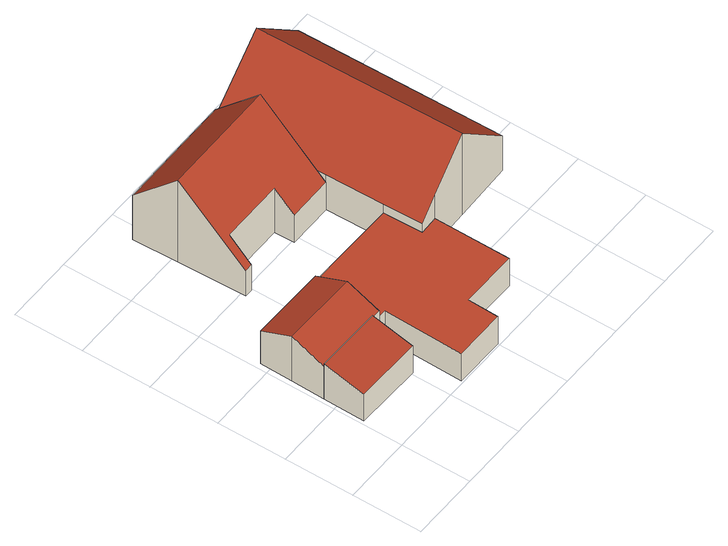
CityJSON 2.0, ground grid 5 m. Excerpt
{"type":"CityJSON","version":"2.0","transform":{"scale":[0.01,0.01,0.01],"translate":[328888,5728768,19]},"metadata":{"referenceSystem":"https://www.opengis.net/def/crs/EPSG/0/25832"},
"CityObjects":{
"building1":{"type":"Building","attributes":{"Geometrietyp2DReferenz":"3000","Gemeindeschluessel":"05170048","function":"31001_2723","roofType":"2100","measuredHeight":3.13},"address":[{"country":"Germany","locality":"Wesel","thoroughfareNumber":"140","thoroughfareName":"Mühlenfeldstraße"}],"geometry":[{"type":"Solid","lod":"2","boundaries":[[[[0,1,2,3]],[[4,5,1,0]],[[6,7,5,4]],[[3,2,7,6]],[[4,0,3,6]],[[1,5,7,2]]]],"semantics":{"surfaces":[{"type":"WallSurface"},{"type":"RoofSurface"},{"type":"GroundSurface"}],"values":[[0,0,0,0,1,2]]}}]},
"building2":{"type":"Building","attributes":{"Geometrietyp2DReferenz":"3000","Gemeindeschluessel":"05170048","function":"31001_2723","roofType":"3100","measuredHeight":3.98},"address":[{"country":"Germany","locality":"Wesel","thoroughfareNumber":"140","thoroughfareName":"Mühlenfeldstraße"}],"geometry":[{"type":"Solid","lod":"2","boundaries":[[[[8,9,10,11]],[[12,13,9,8]],[[14,15,13,12]],[[16,17,15,14]],[[18,19,17,16]],[[20,21,19,18]],[[11,10,21,20]],[[11,20,18,16,8]],[[14,12,8,16]],[[9,13,15,17,19,21,10]]]],"semantics":{"surfaces":[{"type":"WallSurface"},{"type":"RoofSurface"},{"type":"GroundSurface"}],"values":[[0,0,0,0,0,0,0,1,1,2]]}}]},
"building3":{"type":"Building","attributes":{"Geometrietyp2DReferenz":"3000","Gemeindeschluessel":"05170048","function":"31001_1010","roofType":"1000","measuredHeight":2.42},"address":[{"country":"Germany","locality":"Wesel","thoroughfareNumber":"140","thoroughfareName":"Mühlenfeldstraße"}],"geometry":[{"type":"Solid","lod":"2","boundaries":[[[[22,23,24,25]],[[26,19,23,22]],[[27,15,19,26]],[[28,29,15,27]],[[30,31,29,28]],[[32,33,31,30]],[[34,35,33,32]],[[36,37,35,34]],[[38,39,37,36]],[[25,24,39,38]],[[36,34,32,30,28,27,26,22,25,38]],[[23,19,15,29,31,33,35,37,39,24]]]],"semantics":{"surfaces":[{"type":"WallSurface"},{"type":"RoofSurface"},{"type":"GroundSurface"}],"values":[[0,0,0,0,0,0,0,0,0,0,1,2]]}}]},
"building4":{"type":"Building","attributes":{"Geometrietyp2DReferenz":"3000","Gemeindeschluessel":"05170048","function":"31001_1010","roofType":"3100","measuredHeight":7.29},"address":[{"country":"Germany","locality":"Wesel","thoroughfareNumber":"140","thoroughfareName":"Mühlenfeldstraße"}],"geometry":[{"type":"Solid","lod":"2","boundaries":[[[[40,41,42,43]],[[44,45,41,40]],[[46,47,45,44]],[[48,49,47,46]],[[50,51,49,48]],[[52,53,51,50]],[[54,55,53,52]],[[56,57,55,54]],[[58,59,57,56]],[[43,42,59,58]],[[46,44,40,43,58,56,54,48]],[[52,50,48,54]],[[41,45,47,49,51,53,55,57,59,42]]]],"semantics":{"surfaces":[{"type":"WallSurface"},{"type":"RoofSurface"},{"type":"GroundSurface"}],"values":[[0,0,0,0,0,0,0,0,0,0,1,1,2]]}}]},
"building5":{"type":"Building","attributes":{"Geometrietyp2DReferenz":"3000","Gemeindeschluessel":"05170048","function":"31001_1010","roofType":"3100","measuredHeight":7.2},"address":[{"country":"Germany","locality":"Wesel","thoroughfareNumber":"140","thoroughfareName":"Mühlenfeldstraße"}],"geometry":[{"type":"Solid","lod":"2","boundaries":[[[[60,61,62,63]],[[64,65,61,60]],[[66,67,65,64]],[[68,69,67,66]],[[70,71,69,68]],[[72,73,71,70]],[[74,75,73,72]],[[76,77,75,74]],[[78,79,77,76]],[[63,62,79,78]],[[68,66,64,60,63,78,76,70]],[[74,72,70,76]],[[61,65,67,69,71,73,75,77,79,62]]]],"semantics":{"surfaces":[{"type":"WallSurface"},{"type":"RoofSurface"},{"type":"GroundSurface"}],"values":[[0,0,0,0,0,0,0,0,0,0,1,1,2]]}}]}
},
"vertices":[
[32,599,363],[32,599,50],[28,300,50],[28,300,288],[521,592,363],[521,592,50],[517,292,288],[517,292,50],
[36,837,451],[36,837,53],[32,599,53],[32,599,343],[40,1075,343],[40,1075,53],[596,1070,343],[596,1070,53],[592,830,451],[592,830,53],[588,591,343],[588,591,53],[521,592,343],[521,592,53],
[643,590,295],[643,590,53],[631,14,53],[631,14,295],[588,591,295],[596,1070,295],[1284,1063,295],[1284,1063,53],[1291,781,295],[1291,781,53],[1428,786,295],[1428,786,53],[1425,232,295],[1425,232,53],[1010,238,295],[1010,238,53],[1003,13,295],[1003,13,53],
[483,1624,450],[483,1624,60],[947,1625,60],[947,1625,450],[485,1463,286],[485,1463,60],[428,1462,285],[428,1462,60],[413,1952,789],[413,1952,60],[403,2280,450],[403,2280,60],[1258,2287,450],[1258,2287,60],[1265,1956,789],[1265,1956,60],[1275,1481,303],[1275,1481,60],[949,1479,301],[949,1479,60],
[1284,1063,369],[1284,1063,62],[1291,781,62],[1291,781,369],[1275,1481,369],[1275,1481,62],[1258,2287,369],[1258,2287,62],[1258,2294,369],[1258,2294,62],[1693,2297,782],[1693,2297,62],[2128,2299,369],[2128,2299,62],[2151,810,369],[2151,810,62],[1721,795,782],[1721,795,62],[1428,786,501],[1428,786,62]
]}
